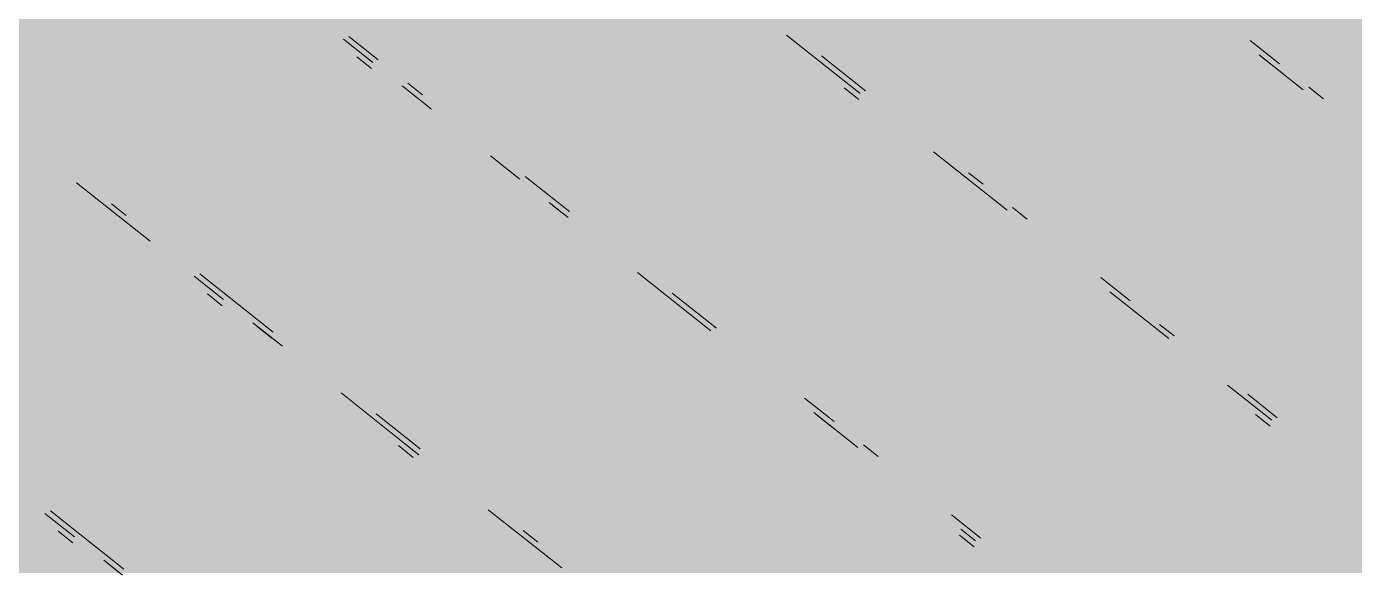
# Paper-space layout '03 3D Building and Roof' of a CAD drawing. Header units: millimetres. Extents: x 5 to 415, y 5 to 292.
# Drawn here: x 252.286 to 255.285, y 82.809 to 84.041 of the extents above; entities that cross this region are included whole.
import ezdxf

# ---------------------------------------------------------------- set-up
doc = ezdxf.new("R2010")
doc.units = ezdxf.units.MM
doc.layers.add('EXISTING', color=7, linetype='Continuous')
doc.layers.add('IMAGES', color=7, linetype='Continuous')

# ---------------------------------------------------------------- blocks, each defined once
blk = doc.blocks.new('SHEET_03')
at = {"layer": 'EXISTING', "color": 250, "lineweight": 9}
for p, q in [((253.0015, 84.0125), (253.0678, 83.9599)), ((253.0803, 83.9657), (253.0139, 84.0184)), ((254.0023, 84.0212), (254.1683, 83.8896)), ((255.1152, 83.9568), (255.0489, 84.0095)), ((253.0647, 83.9462), (253.0315, 83.9726)), ((254.1808, 83.8954), (254.0812, 83.9744)), ((255.0696, 83.9773), (255.1691, 83.8983)), ((255.1121, 83.9432), (255.0789, 83.9695)), ((253.1342, 83.9072), (253.2006, 83.8545)), ((253.1799, 83.8867), (253.1467, 83.913)), ((255.2148, 83.8778), (255.1816, 83.9041)), ((254.1652, 83.8759), (254.132, 83.9023)), ((254.3343, 83.7579), (254.5002, 83.6262)), ((253.3334, 83.7491), (253.3998, 83.6965)), ((253.5119, 83.6233), (253.4123, 83.7023)), ((254.4463, 83.6847), (254.4131, 83.711)), ((252.3989, 83.6877), (252.5649, 83.556)), ((252.511, 83.6146), (252.4778, 83.6409)), ((253.4662, 83.6438), (253.4994, 83.6174)), ((253.5087, 83.6097), (253.4755, 83.636)), ((254.5459, 83.6057), (254.5127, 83.632)), ((253.6654, 83.4857), (253.8313, 83.3541)), ((252.6645, 83.477), (252.7309, 83.4244)), ((252.843, 83.3512), (252.677, 83.4829)), ((254.7783, 83.4213), (254.7119, 83.474)), ((252.7278, 83.4107), (252.6946, 83.4371)), ((253.8438, 83.3599), (253.7442, 83.4389)), ((254.7326, 83.4418), (254.8654, 83.3364)), ((252.7973, 83.3717), (252.8637, 83.319)), ((252.8398, 83.3376), (252.8066, 83.3639)), ((254.8779, 83.3423), (254.8447, 83.3686)), ((252.9965, 83.2136), (253.1624, 83.0819)), ((254.9982, 83.2311), (255.0978, 83.1521)), ((254.1094, 83.1492), (254.043, 83.2019)), ((255.1103, 83.1579), (255.0439, 83.2106)), ((253.1749, 83.0878), (253.0753, 83.1668)), ((254.0637, 83.1697), (254.1633, 83.0907)), ((254.1063, 83.1356), (254.0731, 83.1619)), ((255.0946, 83.1384), (255.0614, 83.1648)), ((253.1593, 83.0683), (253.1261, 83.0947)), ((253.1718, 83.0742), (253.1386, 83.1005)), ((254.209, 83.0702), (254.1758, 83.0965)), ((252.506, 82.8157), (252.34, 82.9474)), ((253.3284, 82.9502), (253.4944, 82.8186)), ((252.3276, 82.9415), (252.3939, 82.8889)), ((254.4413, 82.8858), (254.375, 82.9385)), ((252.3908, 82.8752), (252.3576, 82.9016)), ((253.4405, 82.8771), (253.4073, 82.9034)), ((254.4257, 82.8663), (254.3925, 82.8927)), ((254.3957, 82.9063), (254.4289, 82.8799)), ((252.4603, 82.8362), (252.4935, 82.8098)), ((252.5029, 82.8021), (252.4697, 82.8284))]:
    blk.add_line(p, q, dxfattribs=at)
at = {"layer": 'IMAGES', "color": 7}
for points in [[(252.2345, 83.964), (252.7164, 83.964), (252.2345, 84.0604), (252.7164, 84.0604)], [(252.7164, 83.964), (252.8127, 83.964), (252.7164, 84.0604), (252.8127, 84.0604)], [(252.8127, 83.964), (252.9091, 83.964), (252.8127, 84.0604), (252.9091, 84.0604)], [(252.9091, 83.964), (253.1018, 83.964), (252.9091, 84.0604), (253.1018, 84.0604)], [(253.1018, 83.964), (253.1982, 83.964), (253.1018, 84.0604), (253.1982, 84.0604)], [(253.1982, 83.964), (253.2945, 83.964), (253.1982, 84.0604), (253.2945, 84.0604)], [(253.2945, 83.964), (253.7764, 83.964), (253.2945, 84.0604), (253.7764, 84.0604)], [(253.7764, 83.964), (253.8727, 83.964), (253.7764, 84.0604), (253.8727, 84.0604)], [(253.8727, 83.964), (253.9691, 83.964), (253.8727, 84.0604), (253.9691, 84.0604)], [(253.9691, 83.964), (254.1618, 83.964), (253.9691, 84.0604), (254.1618, 84.0604)], [(254.1618, 83.964), (254.2582, 83.964), (254.1618, 84.0604), (254.2582, 84.0604)], [(254.2582, 83.964), (254.74, 83.964), (254.2582, 84.0604), (254.74, 84.0604)], [(254.74, 83.964), (254.9327, 83.964), (254.74, 84.0604), (254.9327, 84.0604)], [(254.9327, 83.964), (255.1255, 83.964), (254.9327, 84.0604), (255.1255, 84.0604)], [(255.1255, 83.964), (255.2218, 83.964), (255.1255, 84.0604), (255.2218, 84.0604)], [(255.2218, 83.964), (255.3182, 83.964), (255.2218, 84.0604), (255.3182, 84.0604)], [(252.2345, 83.8676), (252.3309, 83.8676), (252.2345, 83.964), (252.3309, 83.964)], [(252.3309, 83.8676), (252.8127, 83.8676), (252.3309, 83.964), (252.8127, 83.964)], [(252.8127, 83.8676), (252.9091, 83.8676), (252.8127, 83.964), (252.9091, 83.964)], [(252.9091, 83.8676), (253.0055, 83.8676), (252.9091, 83.964), (253.0055, 83.964)], [(253.0055, 83.8676), (253.1982, 83.8676), (253.0055, 83.964), (253.1982, 83.964)], [(253.1982, 83.8676), (253.2945, 83.8676), (253.1982, 83.964), (253.2945, 83.964)], [(253.2945, 83.8676), (253.3909, 83.8676), (253.2945, 83.964), (253.3909, 83.964)], [(253.3909, 83.8676), (253.8727, 83.8676), (253.3909, 83.964), (253.8727, 83.964)], [(253.8727, 83.8676), (254.0655, 83.8676), (253.8727, 83.964), (254.0655, 83.964)], [(254.0655, 83.8676), (254.2582, 83.8676), (254.0655, 83.964), (254.2582, 83.964)], [(254.2582, 83.8676), (254.3545, 83.8676), (254.2582, 83.964), (254.3545, 83.964)], [(254.3545, 83.8676), (254.9327, 83.8676), (254.3545, 83.964), (254.9327, 83.964)], [(254.9327, 83.8676), (255.0291, 83.8676), (254.9327, 83.964), (255.0291, 83.964)], [(255.0291, 83.8676), (255.2218, 83.8676), (255.0291, 83.964), (255.2218, 83.964)], [(255.2218, 83.8676), (255.3182, 83.8676), (255.2218, 83.964), (255.3182, 83.964)], [(252.1382, 83.7712), (252.3309, 83.7712), (252.1382, 83.8676), (252.3309, 83.8676)], [(252.3309, 83.7712), (252.4273, 83.7712), (252.3309, 83.8676), (252.4273, 83.8676)], [(252.4273, 83.7712), (252.5236, 83.7712), (252.4273, 83.8676), (252.5236, 83.8676)], [(252.5236, 83.7712), (253.0055, 83.7712), (252.5236, 83.8676), (253.0055, 83.8676)], [(253.0055, 83.7712), (253.1018, 83.7712), (253.0055, 83.8676), (253.1018, 83.8676)], [(253.1018, 83.7712), (253.1982, 83.7712), (253.1018, 83.8676), (253.1982, 83.8676)], [(253.1982, 83.7712), (253.2945, 83.7712), (253.1982, 83.8676), (253.2945, 83.8676)], [(253.2945, 83.7712), (253.3909, 83.7712), (253.2945, 83.8676), (253.3909, 83.8676)], [(253.3909, 83.7712), (253.4873, 83.7712), (253.3909, 83.8676), (253.4873, 83.8676)], [(253.4873, 83.7712), (253.9691, 83.7712), (253.4873, 83.8676), (253.9691, 83.8676)], [(253.9691, 83.7712), (254.0655, 83.7712), (253.9691, 83.8676), (254.0655, 83.8676)], [(254.0655, 83.7712), (254.1618, 83.7712), (254.0655, 83.8676), (254.1618, 83.8676)], [(254.1618, 83.7712), (254.3545, 83.7712), (254.1618, 83.8676), (254.3545, 83.8676)], [(254.3545, 83.7712), (254.5473, 83.7712), (254.3545, 83.8676), (254.5473, 83.8676)], [(254.5473, 83.7712), (255.1255, 83.7712), (254.5473, 83.8676), (255.1255, 83.8676)], [(255.1255, 83.7712), (255.2218, 83.7712), (255.1255, 83.8676), (255.2218, 83.8676)], [(255.2218, 83.7712), (255.3182, 83.7712), (255.2218, 83.8676), (255.3182, 83.8676)], [(252.2345, 83.6748), (252.4273, 83.6748), (252.2345, 83.7712), (252.4273, 83.7712)], [(252.4273, 83.6748), (252.5236, 83.6748), (252.4273, 83.7712), (252.5236, 83.7712)], [(252.5236, 83.6748), (252.62, 83.6748), (252.5236, 83.7712), (252.62, 83.7712)], [(252.62, 83.6748), (253.1018, 83.6748), (252.62, 83.7712), (253.1018, 83.7712)], [(253.1018, 83.6748), (253.1982, 83.6748), (253.1018, 83.7712), (253.1982, 83.7712)], [(253.1982, 83.6748), (253.2945, 83.6748), (253.1982, 83.7712), (253.2945, 83.7712)], [(253.2945, 83.6748), (253.4873, 83.6748), (253.2945, 83.7712), (253.4873, 83.7712)], [(253.4873, 83.6748), (254.0655, 83.6748), (253.4873, 83.7712), (254.0655, 83.7712)], [(254.0655, 83.6748), (254.1618, 83.6748), (254.0655, 83.7712), (254.1618, 83.7712)], [(254.1618, 83.6748), (254.2582, 83.6748), (254.1618, 83.7712), (254.2582, 83.7712)], [(254.2582, 83.6748), (254.3545, 83.6748), (254.2582, 83.7712), (254.3545, 83.7712)], [(254.3545, 83.6748), (254.4509, 83.6748), (254.3545, 83.7712), (254.4509, 83.7712)], [(254.4509, 83.6748), (254.5473, 83.6748), (254.4509, 83.7712), (254.5473, 83.7712)], [(254.5473, 83.6748), (254.6436, 83.6748), (254.5473, 83.7712), (254.6436, 83.7712)], [(254.6436, 83.6748), (255.1255, 83.6748), (254.6436, 83.7712), (255.1255, 83.7712)], [(255.1255, 83.6748), (255.2218, 83.6748), (255.1255, 83.7712), (255.2218, 83.7712)], [(255.2218, 83.6748), (255.3182, 83.6748), (255.2218, 83.7712), (255.3182, 83.7712)], [(252.2345, 83.5784), (252.3309, 83.5784), (252.2345, 83.6748), (252.3309, 83.6748)], [(252.3309, 83.5784), (252.4273, 83.5784), (252.3309, 83.6748), (252.4273, 83.6748)], [(252.4273, 83.5784), (252.5236, 83.5784), (252.4273, 83.6748), (252.5236, 83.6748)], [(252.5236, 83.5784), (252.62, 83.5784), (252.5236, 83.6748), (252.62, 83.6748)], [(252.62, 83.5784), (252.7164, 83.5784), (252.62, 83.6748), (252.7164, 83.6748)], [(252.7164, 83.5784), (252.8127, 83.5784), (252.7164, 83.6748), (252.8127, 83.6748)], [(252.8127, 83.5784), (253.3909, 83.5784), (252.8127, 83.6748), (253.3909, 83.6748)], [(253.3909, 83.5784), (253.5836, 83.5784), (253.3909, 83.6748), (253.5836, 83.6748)], [(253.5836, 83.5784), (253.68, 83.5784), (253.5836, 83.6748), (253.68, 83.6748)], [(253.68, 83.5784), (253.7764, 83.5784), (253.68, 83.6748), (253.7764, 83.6748)], [(253.7764, 83.5784), (254.2582, 83.5784), (253.7764, 83.6748), (254.2582, 83.6748)], [(254.2582, 83.5784), (254.3545, 83.5784), (254.2582, 83.6748), (254.3545, 83.6748)], [(254.3545, 83.5784), (254.4509, 83.5784), (254.3545, 83.6748), (254.4509, 83.6748)], [(254.4509, 83.5784), (254.5473, 83.5784), (254.4509, 83.6748), (254.5473, 83.6748)], [(254.5473, 83.5784), (254.6436, 83.5784), (254.5473, 83.6748), (254.6436, 83.6748)], [(254.6436, 83.5784), (254.74, 83.5784), (254.6436, 83.6748), (254.74, 83.6748)], [(254.74, 83.5784), (255.2218, 83.5784), (254.74, 83.6748), (255.2218, 83.6748)], [(255.2218, 83.5784), (255.3182, 83.5784), (255.2218, 83.6748), (255.3182, 83.6748)], [(251.8491, 83.482), (252.3309, 83.482), (251.8491, 83.5784), (252.3309, 83.5784)], [(252.3309, 83.482), (252.4273, 83.482), (252.3309, 83.5784), (252.4273, 83.5784)], [(252.4273, 83.482), (252.5236, 83.482), (252.4273, 83.5784), (252.5236, 83.5784)], [(252.5236, 83.482), (252.62, 83.482), (252.5236, 83.5784), (252.62, 83.5784)], [(252.62, 83.482), (252.7164, 83.482), (252.62, 83.5784), (252.7164, 83.5784)], [(252.7164, 83.482), (252.8127, 83.482), (252.7164, 83.5784), (252.8127, 83.5784)], [(252.8127, 83.482), (252.9091, 83.482), (252.8127, 83.5784), (252.9091, 83.5784)], [(252.9091, 83.482), (253.3909, 83.482), (252.9091, 83.5784), (253.3909, 83.5784)], [(253.3909, 83.482), (253.4873, 83.482), (253.3909, 83.5784), (253.4873, 83.5784)], [(253.4873, 83.482), (253.5836, 83.482), (253.4873, 83.5784), (253.5836, 83.5784)], [(253.5836, 83.482), (253.7764, 83.482), (253.5836, 83.5784), (253.7764, 83.5784)], [(253.7764, 83.482), (253.8727, 83.482), (253.7764, 83.5784), (253.8727, 83.5784)], [(253.8727, 83.482), (254.3545, 83.482), (253.8727, 83.5784), (254.3545, 83.5784)], [(254.3545, 83.482), (254.4509, 83.482), (254.3545, 83.5784), (254.4509, 83.5784)], [(254.4509, 83.482), (254.5473, 83.482), (254.4509, 83.5784), (254.5473, 83.5784)], [(254.5473, 83.482), (254.6436, 83.482), (254.5473, 83.5784), (254.6436, 83.5784)], [(254.6436, 83.482), (254.74, 83.482), (254.6436, 83.5784), (254.74, 83.5784)], [(254.74, 83.482), (254.8364, 83.482), (254.74, 83.5784), (254.8364, 83.5784)], [(254.8364, 83.482), (254.9327, 83.482), (254.8364, 83.5784), (254.9327, 83.5784)], [(254.9327, 83.482), (255.4145, 83.482), (254.9327, 83.5784), (255.4145, 83.5784)], [(251.8491, 83.3856), (252.4273, 83.3856), (251.8491, 83.482), (252.4273, 83.482)], [(252.4273, 83.3856), (252.5236, 83.3856), (252.4273, 83.482), (252.5236, 83.482)], [(252.5236, 83.3856), (252.62, 83.3856), (252.5236, 83.482), (252.62, 83.482)], [(252.62, 83.3856), (252.8127, 83.3856), (252.62, 83.482), (252.8127, 83.482)], [(252.8127, 83.3856), (252.9091, 83.3856), (252.8127, 83.482), (252.9091, 83.482)], [(252.9091, 83.3856), (253.0055, 83.3856), (252.9091, 83.482), (253.0055, 83.482)], [(253.0055, 83.3856), (253.4873, 83.3856), (253.0055, 83.482), (253.4873, 83.482)], [(253.4873, 83.3856), (253.5836, 83.3856), (253.4873, 83.482), (253.5836, 83.482)], [(253.5836, 83.3856), (253.68, 83.3856), (253.5836, 83.482), (253.68, 83.482)], [(253.68, 83.3856), (253.8727, 83.3856), (253.68, 83.482), (253.8727, 83.482)], [(253.8727, 83.3856), (253.9691, 83.3856), (253.8727, 83.482), (253.9691, 83.482)], [(253.9691, 83.3856), (254.5473, 83.3856), (253.9691, 83.482), (254.5473, 83.482)], [(254.5473, 83.3856), (254.6436, 83.3856), (254.5473, 83.482), (254.6436, 83.482)], [(254.6436, 83.3856), (254.8364, 83.3856), (254.6436, 83.482), (254.8364, 83.482)], [(254.8364, 83.3856), (254.9327, 83.3856), (254.8364, 83.482), (254.9327, 83.482)], [(254.9327, 83.3856), (255.0291, 83.3856), (254.9327, 83.482), (255.0291, 83.482)], [(255.0291, 83.3856), (255.5109, 83.3856), (255.0291, 83.482), (255.5109, 83.482)], [(252.1382, 83.2892), (252.62, 83.2892), (252.1382, 83.3856), (252.62, 83.3856)], [(252.62, 83.2892), (252.7164, 83.2892), (252.62, 83.3856), (252.7164, 83.3856)], [(252.7164, 83.2892), (252.9091, 83.2892), (252.7164, 83.3856), (252.9091, 83.3856)], [(252.9091, 83.2892), (253.0055, 83.2892), (252.9091, 83.3856), (253.0055, 83.3856)], [(253.0055, 83.2892), (253.1018, 83.2892), (253.0055, 83.3856), (253.1018, 83.3856)], [(253.1018, 83.2892), (253.5836, 83.2892), (253.1018, 83.3856), (253.5836, 83.3856)], [(253.5836, 83.2892), (253.68, 83.2892), (253.5836, 83.3856), (253.68, 83.3856)], [(253.68, 83.2892), (253.7764, 83.2892), (253.68, 83.3856), (253.7764, 83.3856)], [(253.7764, 83.2892), (253.9691, 83.2892), (253.7764, 83.3856), (253.9691, 83.3856)], [(253.9691, 83.2892), (254.0655, 83.2892), (253.9691, 83.3856), (254.0655, 83.3856)], [(254.0655, 83.2892), (254.1618, 83.2892), (254.0655, 83.3856), (254.1618, 83.3856)], [(254.1618, 83.2892), (254.6436, 83.2892), (254.1618, 83.3856), (254.6436, 83.3856)], [(254.6436, 83.2892), (254.74, 83.2892), (254.6436, 83.3856), (254.74, 83.3856)], [(254.74, 83.2892), (254.9327, 83.2892), (254.74, 83.3856), (254.9327, 83.3856)], [(254.9327, 83.2892), (255.0291, 83.2892), (254.9327, 83.3856), (255.0291, 83.3856)], [(255.0291, 83.2892), (255.1255, 83.2892), (255.0291, 83.3856), (255.1255, 83.3856)], [(255.1255, 83.2892), (255.6073, 83.2892), (255.1255, 83.3856), (255.6073, 83.3856)], [(252.2345, 83.1928), (252.7164, 83.1928), (252.2345, 83.2892), (252.7164, 83.2892)], [(252.7164, 83.1928), (252.8127, 83.1928), (252.7164, 83.2892), (252.8127, 83.2892)], [(252.8127, 83.1928), (252.9091, 83.1928), (252.8127, 83.2892), (252.9091, 83.2892)], [(252.9091, 83.1928), (253.0055, 83.1928), (252.9091, 83.2892), (253.0055, 83.2892)], [(253.0055, 83.1928), (253.1018, 83.1928), (253.0055, 83.2892), (253.1018, 83.2892)], [(253.1018, 83.1928), (253.1982, 83.1928), (253.1018, 83.2892), (253.1982, 83.2892)], [(253.1982, 83.1928), (253.7764, 83.1928), (253.1982, 83.2892), (253.7764, 83.2892)], [(253.7764, 83.1928), (253.8727, 83.1928), (253.7764, 83.2892), (253.8727, 83.2892)], [(253.8727, 83.1928), (253.9691, 83.1928), (253.8727, 83.2892), (253.9691, 83.2892)], [(253.9691, 83.1928), (254.0655, 83.1928), (253.9691, 83.2892), (254.0655, 83.2892)], [(254.0655, 83.1928), (254.1618, 83.1928), (254.0655, 83.2892), (254.1618, 83.2892)], [(254.1618, 83.1928), (254.2582, 83.1928), (254.1618, 83.2892), (254.2582, 83.2892)], [(254.2582, 83.1928), (254.74, 83.1928), (254.2582, 83.2892), (254.74, 83.2892)], [(254.74, 83.1928), (254.8364, 83.1928), (254.74, 83.2892), (254.8364, 83.2892)], [(254.8364, 83.1928), (254.9327, 83.1928), (254.8364, 83.2892), (254.9327, 83.2892)], [(254.9327, 83.1928), (255.1255, 83.1928), (254.9327, 83.2892), (255.1255, 83.2892)], [(255.1255, 83.1928), (255.2218, 83.1928), (255.1255, 83.2892), (255.2218, 83.2892)], [(255.2218, 83.1928), (255.7036, 83.1928), (255.2218, 83.2892), (255.7036, 83.2892)], [(252.2345, 83.0964), (252.3309, 83.0964), (252.2345, 83.1928), (252.3309, 83.1928)], [(252.3309, 83.0964), (252.4273, 83.0964), (252.3309, 83.1928), (252.4273, 83.1928)], [(252.4273, 83.0964), (252.8127, 83.0964), (252.4273, 83.1928), (252.8127, 83.1928)], [(252.8127, 83.0964), (252.9091, 83.0964), (252.8127, 83.1928), (252.9091, 83.1928)], [(252.9091, 83.0964), (253.0055, 83.0964), (252.9091, 83.1928), (253.0055, 83.1928)], [(253.0055, 83.0964), (253.1982, 83.0964), (253.0055, 83.1928), (253.1982, 83.1928)], [(253.1982, 83.0964), (253.2945, 83.0964), (253.1982, 83.1928), (253.2945, 83.1928)], [(253.2945, 83.0964), (253.3909, 83.0964), (253.2945, 83.1928), (253.3909, 83.1928)], [(253.3909, 83.0964), (253.8727, 83.0964), (253.3909, 83.1928), (253.8727, 83.1928)], [(253.8727, 83.0964), (253.9691, 83.0964), (253.8727, 83.1928), (253.9691, 83.1928)], [(253.9691, 83.0964), (254.1618, 83.0964), (253.9691, 83.1928), (254.1618, 83.1928)], [(254.1618, 83.0964), (254.2582, 83.0964), (254.1618, 83.1928), (254.2582, 83.1928)], [(254.2582, 83.0964), (254.3545, 83.0964), (254.2582, 83.1928), (254.3545, 83.1928)], [(254.3545, 83.0964), (254.8364, 83.0964), (254.3545, 83.1928), (254.8364, 83.1928)], [(254.8364, 83.0964), (254.9327, 83.0964), (254.8364, 83.1928), (254.9327, 83.1928)], [(254.9327, 83.0964), (255.0291, 83.0964), (254.9327, 83.1928), (255.0291, 83.1928)], [(255.0291, 83.0964), (255.2218, 83.0964), (255.0291, 83.1928), (255.2218, 83.1928)], [(255.2218, 83.0964), (255.3182, 83.0964), (255.2218, 83.1928), (255.3182, 83.1928)], [(252.2345, 82.9036), (252.3309, 82.9036), (252.2345, 83.0964), (252.3309, 83.0964)], [(252.3309, 83), (252.4273, 83), (252.3309, 83.0964), (252.4273, 83.0964)], [(252.4273, 83), (252.5236, 83), (252.4273, 83.0964), (252.5236, 83.0964)], [(252.5236, 83), (253.0055, 83), (252.5236, 83.0964), (253.0055, 83.0964)], [(253.0055, 83), (253.1018, 83), (253.0055, 83.0964), (253.1018, 83.0964)], [(253.1018, 83), (253.2945, 83), (253.1018, 83.0964), (253.2945, 83.0964)], [(253.2945, 83), (253.3909, 83), (253.2945, 83.0964), (253.3909, 83.0964)], [(253.3909, 83), (253.4873, 83), (253.3909, 83.0964), (253.4873, 83.0964)], [(253.4873, 83), (253.9691, 83), (253.4873, 83.0964), (253.9691, 83.0964)], [(253.9691, 83), (254.0655, 83), (253.9691, 83.0964), (254.0655, 83.0964)], [(254.0655, 83), (254.1618, 83), (254.0655, 83.0964), (254.1618, 83.0964)], [(254.1618, 83), (254.2582, 83), (254.1618, 83.0964), (254.2582, 83.0964)], [(254.2582, 83), (254.3545, 83), (254.2582, 83.0964), (254.3545, 83.0964)], [(254.3545, 83), (254.4509, 83), (254.3545, 83.0964), (254.4509, 83.0964)], [(254.4509, 83), (255.0291, 83), (254.4509, 83.0964), (255.0291, 83.0964)], [(255.0291, 83), (255.1255, 83), (255.0291, 83.0964), (255.1255, 83.0964)], [(255.1255, 83), (255.2218, 83), (255.1255, 83.0964), (255.2218, 83.0964)], [(255.2218, 82.9036), (255.3182, 82.9036), (255.2218, 83.0964), (255.3182, 83.0964)], [(252.3309, 82.9036), (252.4273, 82.9036), (252.3309, 83), (252.4273, 83)], [(252.4273, 82.9036), (252.5236, 82.9036), (252.4273, 83), (252.5236, 83)], [(252.5236, 82.9036), (253.1018, 82.9036), (252.5236, 83), (253.1018, 83)], [(253.1018, 82.9036), (253.1982, 82.9036), (253.1018, 83), (253.1982, 83)], [(253.1982, 82.9036), (253.2945, 82.9036), (253.1982, 83), (253.2945, 83)], [(253.2945, 82.9036), (253.4873, 82.9036), (253.2945, 83), (253.4873, 83)], [(253.4873, 82.9036), (253.5836, 82.9036), (253.4873, 83), (253.5836, 83)], [(253.5836, 82.9036), (254.0655, 82.9036), (253.5836, 83), (254.0655, 83)], [(254.0655, 82.9036), (254.1618, 82.9036), (254.0655, 83), (254.1618, 83)], [(254.1618, 82.9036), (254.2582, 82.9036), (254.1618, 83), (254.2582, 83)], [(254.2582, 82.9036), (254.4509, 82.9036), (254.2582, 83), (254.4509, 83)], [(254.4509, 82.9036), (254.5473, 82.9036), (254.4509, 83), (254.5473, 83)], [(254.5473, 82.9036), (255.1255, 82.9036), (254.5473, 83), (255.1255, 83)], [(255.1255, 82.9036), (255.2218, 82.9036), (255.1255, 83), (255.2218, 83)], [(252.1382, 82.8072), (252.3309, 82.8072), (252.1382, 82.9036), (252.3309, 82.9036)], [(252.3309, 82.8072), (252.5236, 82.8072), (252.3309, 82.9036), (252.5236, 82.9036)], [(252.5236, 82.8072), (252.62, 82.8072), (252.5236, 82.9036), (252.62, 82.9036)], [(252.62, 82.8072), (252.7164, 82.8072), (252.62, 82.9036), (252.7164, 82.9036)], [(252.7164, 82.8072), (253.1982, 82.8072), (252.7164, 82.9036), (253.1982, 82.9036)], [(253.1982, 82.8072), (253.2945, 82.8072), (253.1982, 82.9036), (253.2945, 82.9036)], [(253.2945, 82.8072), (253.3909, 82.8072), (253.2945, 82.9036), (253.3909, 82.9036)], [(253.3909, 82.8072), (253.5836, 82.8072), (253.3909, 82.9036), (253.5836, 82.9036)], [(253.5836, 82.8072), (253.68, 82.8072), (253.5836, 82.9036), (253.68, 82.9036)], [(253.68, 82.8072), (254.3545, 82.8072), (253.68, 82.9036), (254.3545, 82.9036)], [(254.3545, 82.8072), (254.5473, 82.8072), (254.3545, 82.9036), (254.5473, 82.9036)], [(254.5473, 82.8072), (254.6436, 82.8072), (254.5473, 82.9036), (254.6436, 82.9036)], [(254.6436, 82.8072), (255.2218, 82.8072), (254.6436, 82.9036), (255.2218, 82.9036)], [(255.2218, 82.8072), (255.3182, 82.8072), (255.2218, 82.9036), (255.3182, 82.9036)]]:
    blk.add_solid(points, dxfattribs=at)

psp = doc.layouts.new('03 3D Building and Roof')

# ---------------------------------------------------------------- block references
psp.add_blockref('SHEET_03', (0, 0))

doc.saveas('drawing.dxf')
